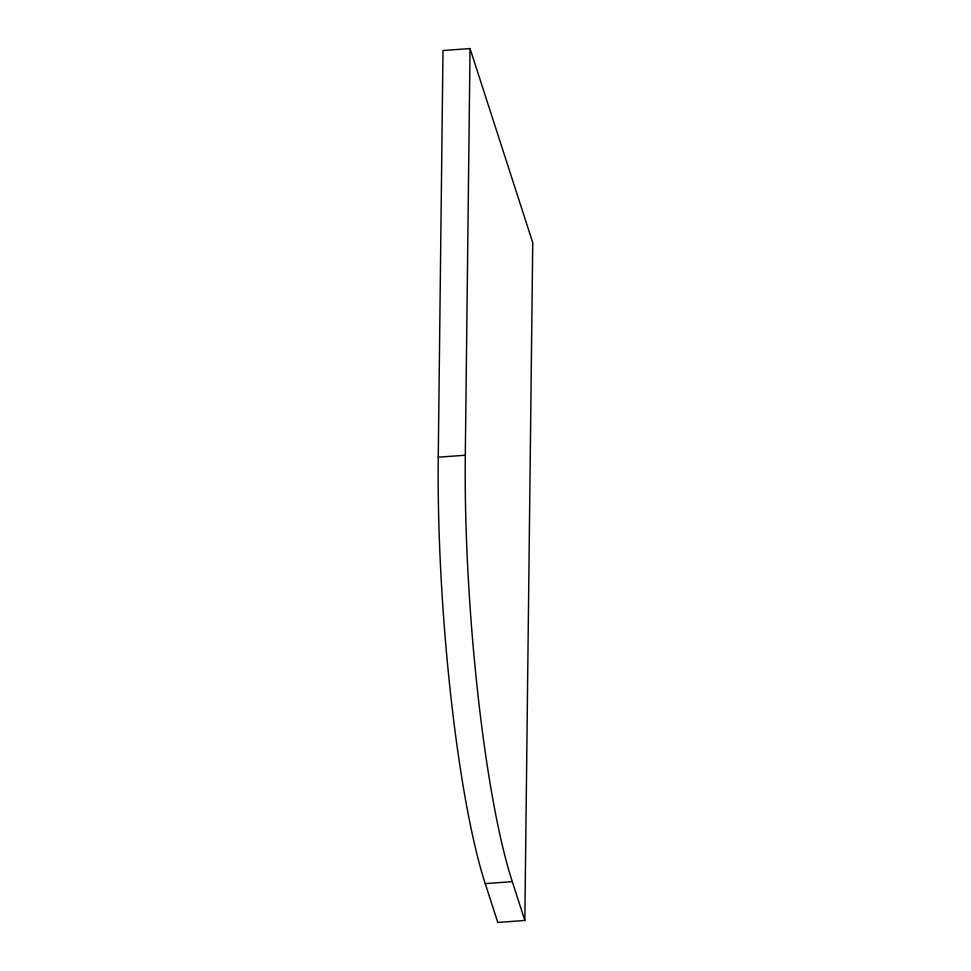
<?xml version="1.0" encoding="UTF-8"?>
<svg xmlns="http://www.w3.org/2000/svg" width="971" height="971" viewBox="0 0 971 971"><rect width="100%" height="100%" fill="white"/><g stroke="black" fill="none" stroke-linecap="round" stroke-linejoin="round"><path stroke-width="1.46" d="M438.249 457.195L442.994 50.516L470.049 48.55L532.751 242.689L524.838 920.484L497.783 922.45L485.245 883.622A313.257 44.982 85.9 0 1 438.249 457.195L465.303 455.229L470.049 48.55M485.245 883.622L512.3 881.656L524.838 920.484M512.3 881.656A313.257 44.982 85.9 0 1 465.303 455.229"/></g></svg>
